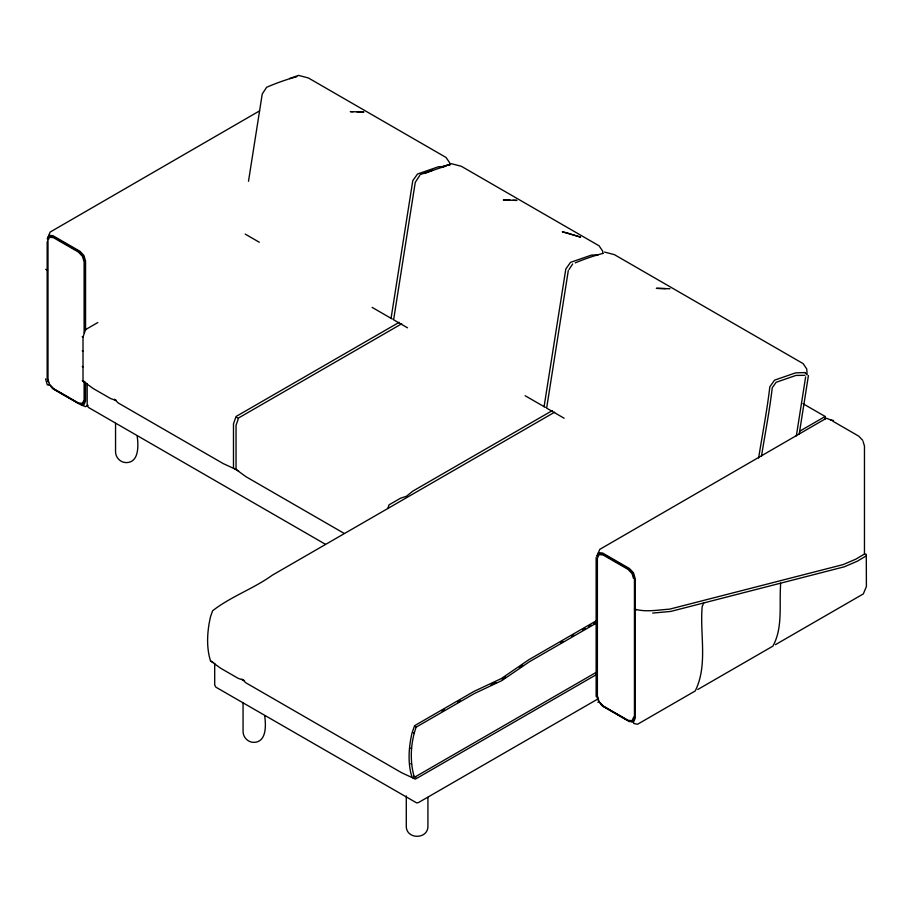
<?xml version="1.0" encoding="UTF-8"?>
<svg xmlns="http://www.w3.org/2000/svg" width="912" height="912" viewBox="0 0 912 912"><rect width="100%" height="100%" fill="white"/><g stroke="black" fill="none" stroke-linecap="round" stroke-linejoin="round"><path stroke-width="1.37" d="M780.535 583.201L780.524 586.154C779.258 605.899 782.872 628.163 772.886 646.141L697.76 689.506M248.497 181.294L262.246 93.97L266.635 87.278A313.135 180.793 -60 0 1 288.044 79.264M568.29 270.659L546.641 408.143L564.129 418.232M758.624 457.995C762.455 433.998 767.015 410.845 769.831 386.802L774.55 380.156L795.595 372.871L805.136 372.563M761.474 456.239C765.191 433.143 769.557 410.879 772.259 387.737L776.123 382.299L795.948 375.425L804.92 375.322M796.347 435.902L805.638 376.895M799.197 434.146L808.42 375.619M414.048 776.34C409.659 760.277 410.662 742.835 416.111 727.16L474.377 693.53L501.839 680.614L529.313 661.804L596.927 622.771M392.388 319.04L391.066 318.322L412.783 180.667L417.502 174.021L438.535 166.725L443.836 166.565M545.41 407.39L544.088 406.661L565.805 269.017L570.524 262.36L591.557 255.075L598.181 254.87M115.71 400.322L110.603 398.555L93.206 388.523L83.015 381.159L83.015 336.984L85.557 329.62L97.823 322.54M387.782 508.52L389.048 504.838L400.55 498.203L406.41 496.288L412.817 491.123L552.205 410.651M703.756 602.946L702.194 606.537C699.664 634.193 708.111 665.133 695.206 690.977L637.591 724.242L633.794 723.524L633.498 722.076L635.162 718.382L635.162 578.425L633.498 572.804L629.462 568.541L602.615 553.037L598.58 552.638L596.904 556.331L599.765 549.366L826.443 418.22L832.143 420.523M84.121 332.948L84.121 261.938L82.456 256.318L78.421 252.065L53.489 237.667L49.453 237.268L47.777 240.95L47.777 378.708L49.453 384.328L53.489 388.592L78.421 402.99L82.456 403.389L84.121 399.695L84.121 381.227M633.395 578.128L632.062 573.625L628.026 569.373L603.083 554.975L599.059 554.576L597.383 558.269L597.383 696.027L599.059 701.647L603.083 705.899L628.026 720.298L632.062 720.697L633.726 717.003M804.863 372.575L807.143 374.878L806.732 368.961L803.119 363.603L614.392 254.642L604.588 252.088M419.657 175.628L415.268 182.32L393.619 319.793L407.504 327.807M569.02 269.553L572.679 263.978M81.909 404.119L82.456 403.389M82.627 404.814L84.839 400.391L84.839 381.968M631.514 721.438L632.062 720.697M502.227 679.383L505.658 677.035M519.395 667.63L522.827 665.281M866.286 555.853L857.303 561.222L844.398 566.774L670.765 611.428L652.696 613.081M259.612 110.854L50.16 232.058L47.31 239.024L48.974 235.33L53.01 235.729L79.857 251.233L83.893 255.485L85.557 261.106L85.557 330.383M48.541 384.864L49.453 384.328M88.019 405.247L85.557 406.672L79.857 404.369M399.148 322.324L236.037 416.499L233.483 423.852L233.483 468.027L238.579 470.98M401.702 323.794L238.579 417.97L236.037 425.334L236.037 469.498L246.229 476.862L344.098 533.36M554.678 412.167L272.369 575.153C253.604 588.742 231.021 596.368 212.587 610.789L210.524 616.74A91.086 52.588 -60 0 0 210.524 660.915L220.727 668.279L238.123 678.323L244.496 680.534M799.664 431.216L825.166 416.488L825.166 419.338M596.402 620.719L528.789 659.752L501.326 678.562L473.852 691.467L414.561 725.701L412.007 733.066A91.086 52.588 -60 0 0 412.007 777.241L414.561 778.711L401.804 772.829L245.773 682.746L241.954 679.064M442.046 711.303L444.475 709.901M457.824 702.194L460.252 700.792M560.515 642.914L562.966 641.489M571.573 636.519L574.036 635.105M582.643 630.135L585.094 628.721M588.787 626.59L591.25 625.165M593.701 623.751L596.163 622.326M415.085 776.933L597.257 671.756M415.325 779.156L596.551 674.527M598.295 698.74L418.38 802.617L416.636 802.891L215.973 687.226L214.696 685.015L214.696 663.32M597.907 702.308L599.059 701.647M775.428 644.67L863.322 593.917L866.4 586.541L866.286 554.382L864.69 553.892L855.764 559.204L843.019 564.619L669.59 609.159C657.962 609.911 645.89 612.419 634.444 609.045M491.089 684.866L496.082 682.518M289.093 78.671L298.555 75.388L308.347 77.953L446.059 157.468L449.684 162.815L449.844 165.186M420.09 174.648L432.664 170.293M442.115 167.01L451.565 163.738L461.369 166.303L599.081 245.807L602.707 251.165L602.866 253.536M440.291 167.17L450.38 164.274M48.974 384.613L47.299 384.91L45.6 378.925M48.541 237.371L49.453 237.268M598.147 554.678L599.059 554.576M353.035 111.731L350.299 111.64L363.934 112.062L357.116 111.857M510.139 200.195L503.321 199.99L516.956 200.412L512.863 200.287M665.885 288.625L656.344 288.34L669.978 288.762M830.752 420.193L833.511 420.432M49.214 236.299L53.249 236.698L79.139 251.644L83.174 255.907L84.839 261.527L84.839 329.54M81.202 404.506L83.893 404.768L85.557 401.075L85.557 382.698M598.819 553.607L602.855 554.006L628.744 568.951L632.78 573.215L634.444 578.835L634.444 717.698L632.78 721.392L628.744 720.993M630.808 721.814L633.498 722.076M45.714 269.302L47.538 270.203M236.037 469.498L223.28 463.615L118.252 402.979L114.433 399.296L116.132 400.277M802.993 403.685L825.166 416.488M832.861 421.207L858.751 436.164L862.786 440.416M245.191 234.099L259.293 242.239M372.119 307.378L391.066 318.322M525.141 395.728L544.088 406.661M84.793 329.175L85.557 329.62M236.824 417.514L237.587 417.958M82.24 336.539L83.015 336.984M82.24 350.824L83.015 351.268M82.24 366.43L83.015 366.875M82.24 380.714L85.557 382.63M325.265 544.179L88.453 407.459L87.176 405.259L87.176 383.564M79.139 403.674L53.249 388.729L50.023 385.32M627.513 720.275L602.855 706.036L599.629 702.628M54.23 389.572L78.637 403.663M629.462 721.677L602.615 706.173L600.997 704.474M415.348 726.727L416.111 727.16M413.284 732.678L414.048 733.123M410.731 748.091L411.494 748.524M410.731 763.697L411.494 764.142M413.284 775.895L415.849 777.377M210.524 660.915L213.077 662.397M51.391 387.167L53.01 388.865M635.162 609.182L636.017 610.105M863.117 441.545L864.462 446.036L864.462 553.732M598.477 700.655L597.143 696.164L597.143 560.139M597.907 699.675L596.904 696.301L596.904 559.159M48.541 382.219L47.538 378.856L47.538 241.361M47.971 381.239L47.31 378.993L47.31 241.817M596.14 557.471L596.14 696.46M427.922 797.339L427.922 825.839C428.412 839.77 405.806 839.77 406.285 825.839L406.285 795.914M264.708 715.92C265.916 724.675 266.931 742.117 253.889 742.368C248.075 742.448 243.094 737.386 243.059 731.595L243.059 703.095M137.188 436.164C138.396 444.908 139.411 462.35 126.369 462.612C120.555 462.68 115.573 457.619 115.55 451.839L115.55 423.339M575.255 262.873A313.135 180.793 -60 0 1 602.912 253.399M424.81 173.474A313.135 180.793 -60 0 1 446.116 166.087M289.309 78.877A313.135 180.793 -60 0 1 296.867 76.699M567.515 233.062L562.305 231.785L580.568 237.131L567.515 233.062"/></g></svg>
